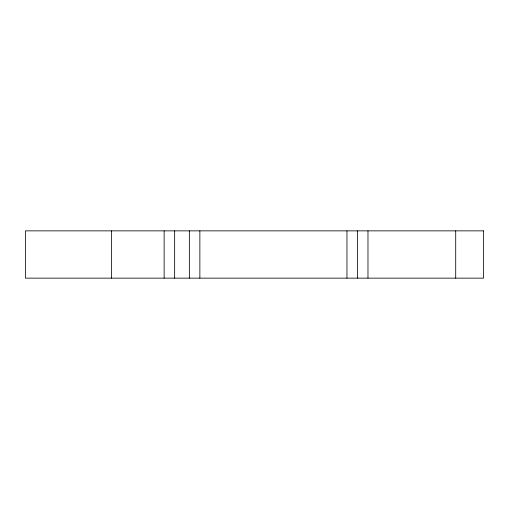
<?xml version="1.0" encoding="UTF-8"?>
<svg xmlns="http://www.w3.org/2000/svg" width="509" height="509" viewBox="0 0 509 509"><rect width="100%" height="100%" fill="white"/><g stroke="black" fill="none" stroke-linecap="round" stroke-linejoin="round"><path stroke-width="0.76" d="M455.708 230.857L455.708 278.143M367.975 230.857L367.975 278.143M357.464 230.857L357.464 278.143M346.96 230.857L346.96 278.143M199.865 230.857L199.865 278.143M189.354 230.857L189.354 278.143M174.651 230.857L174.651 278.143M164.14 230.857L164.14 278.143M111.605 230.857L111.605 278.143M483.55 230.857L25.45 230.857L25.45 278.143L483.55 278.143L483.55 230.857"/></g></svg>
